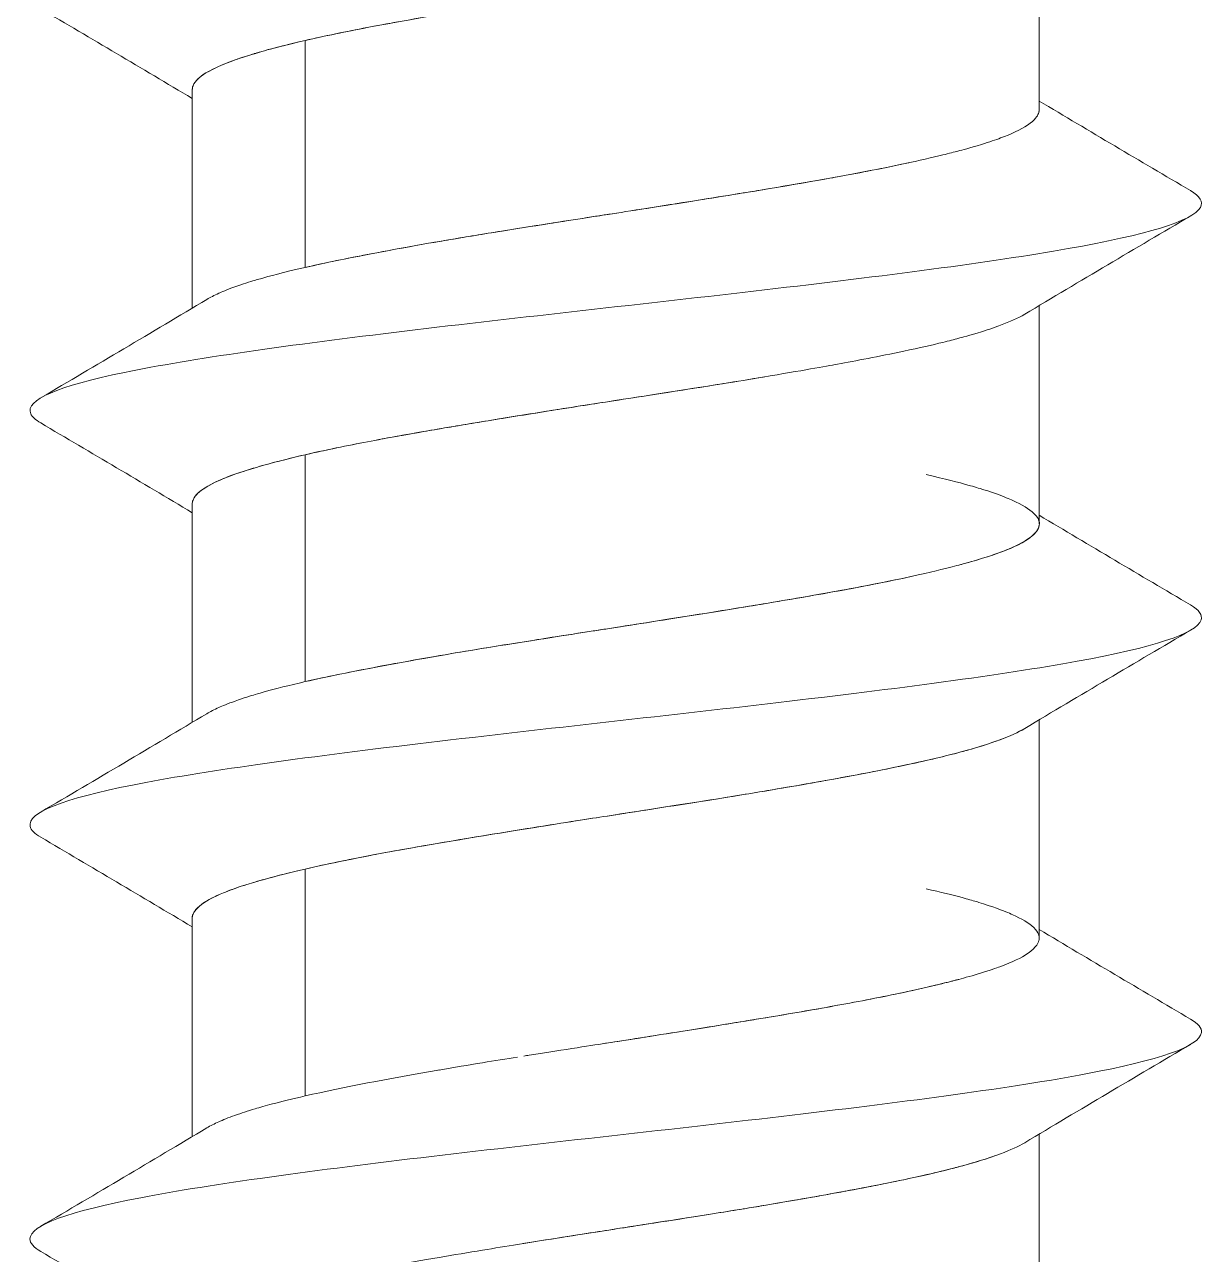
# Model space of a CAD drawing. Header units: inches. Extents: x -456 to 658, y -232 to 0.
# Drawn here: x -47.5521 to -47.1816, y -34.0487 to -33.6622 of the extents above; entities that cross this region are included whole.
import ezdxf

# ---------------------------------------------------------------- set-up
doc = ezdxf.new("R2010")
doc.units = ezdxf.units.IN
doc.header["$MEASUREMENT"] = 0

# ---------------------------------------------------------------- blocks, each defined once
blk = doc.blocks.new('ironridge flashfoot front view')
at = {"color": 0, "linetype": 'Continuous', "lineweight": 0}
for p, q in [((7331.09793, 2672.59007), (7331.09793, 2672.65865)), ((7330.86724, 2672.61178), (7330.86724, 2672.54047)), ((7330.86724, 2672.54047), (7330.86724, 2672.61178)), ((7330.83172, 2672.52767), (7330.83172, 2672.59626)), ((7331.09793, 2672.4599), (7331.09793, 2672.52848)), ((7330.86724, 2672.4816), (7330.86724, 2672.4103)), ((7330.86724, 2672.4103), (7330.86724, 2672.4816)), ((7330.83172, 2672.3975), (7330.83172, 2672.46609)), ((7331.09793, 2672.32973), (7331.09793, 2672.39831)), ((7330.86724, 2672.35142), (7330.86724, 2672.28013)), ((7330.86724, 2672.28013), (7330.86724, 2672.35142)), ((7330.83172, 2672.26733), (7330.83172, 2672.33592)), ((7331.09793, 2672.19956), (7331.09793, 2672.26814))]:
    blk.add_line(p, q, dxfattribs=at)
for points, knots in [([(7331.08886, 2672.65368), (7331.08784, 2672.65324), (7331.08679, 2672.65283), (7331.08577, 2672.65245), (7331.08465, 2672.65203), (7331.08126, 2672.65067), (7331.07265, 2672.64837), (7331.0705, 2672.6478), (7331.06814, 2672.6472), (7331.06555, 2672.64658), (7331.06247, 2672.64585), (7331.05906, 2672.64509), (7331.05531, 2672.6443), (7331.0465, 2672.64244), (7331.03915, 2672.64109), (7331.03457, 2672.64026), (7331.02937, 2672.63931), (7331.02172, 2672.63795), (7331.01109, 2672.63617), (7331.00556, 2672.63524), (7331.00033, 2672.63439), (7330.99549, 2672.63362), (7330.99207, 2672.63307), (7330.98884, 2672.63256), (7330.98583, 2672.63209), (7330.98128, 2672.63138), (7330.97694, 2672.6307), (7330.97284, 2672.63007), (7330.96906, 2672.62948), (7330.96472, 2672.62881), (7330.95984, 2672.62805), (7330.95237, 2672.62689), (7330.94364, 2672.62553), (7330.93392, 2672.62396), (7330.92518, 2672.62256), (7330.91854, 2672.62145), (7330.9138, 2672.62065), (7330.91206, 2672.62036), (7330.91058, 2672.62011), (7330.90933, 2672.61989), (7330.9068, 2672.61946), (7330.90283, 2672.61878), (7330.89768, 2672.61786), (7330.89283, 2672.61699), (7330.88925, 2672.61632), (7330.88674, 2672.61584), (7330.88001, 2672.61455), (7330.87341, 2672.6132), (7330.86724, 2672.61178)], [0.3535001, 0.3535001, 0.3535001, 0.3535001, 0.375, 0.375, 0.375, 0.4375, 0.4375, 0.4375, 0.4660291, 0.4660291, 0.4660291, 0.5, 0.5, 0.5, 0.5625, 0.5625, 0.5625, 0.625, 0.625, 0.625, 0.661616, 0.661616, 0.661616, 0.6875, 0.6875, 0.6875, 0.71875, 0.71875, 0.71875, 0.75, 0.75, 0.75, 0.8125, 0.8125, 0.8125, 0.8582156, 0.8582156, 0.8582156, 0.875, 0.875, 0.875, 0.90625, 0.90625, 0.90625, 0.9375, 0.9375, 0.9375, 1, 1, 1, 1]), ([(7330.98546, 2672.63203), (7330.98537, 2672.63202), (7330.98528, 2672.632), (7330.98519, 2672.63199), (7330.97724, 2672.63074), (7330.96853, 2672.6294), (7330.96131, 2672.62828), (7330.9541, 2672.62717), (7330.94532, 2672.6258), (7330.93359, 2672.62391), (7330.92187, 2672.62202), (7330.91382, 2672.62066), (7330.90763, 2672.6196), (7330.90144, 2672.61854), (7330.89386, 2672.61719), (7330.88779, 2672.61604), (7330.88171, 2672.61489), (7330.87488, 2672.61353), (7330.86724, 2672.61178)], [0.6867826, 0.6867826, 0.6867826, 0.6867826, 0.6875, 0.6875, 0.6875, 0.75, 0.75, 0.75, 0.8125, 0.8125, 0.8125, 0.875, 0.875, 0.875, 0.9375, 0.9375, 0.9375, 1, 1, 1, 1]), ([(7330.86724, 2672.61178), (7330.85606, 2672.6092), (7330.85196, 2672.60784), (7330.85114, 2672.60759), (7330.85032, 2672.60735), (7330.84561, 2672.60599), (7330.84109, 2672.6041), (7330.83658, 2672.6022), (7330.83467, 2672.60085), (7330.83335, 2672.59953), (7330.83221, 2672.59838), (7330.83175, 2672.5972), (7330.83172, 2672.59627)], [0, 0, 0, 0, 0.0625, 0.0625, 0.0625, 0.125, 0.125, 0.125, 0.1875, 0.1875, 0.1875, 0.241984, 0.241984, 0.241984, 0.241984]), ([(7330.86724, 2672.61178), (7330.85649, 2672.6093), (7330.8523, 2672.60794), (7330.85146, 2672.60768), (7330.85098, 2672.60754), (7330.84926, 2672.60705), (7330.8467, 2672.60619), (7330.84478, 2672.60554), (7330.84239, 2672.60469), (7330.84002, 2672.60363), (7330.83687, 2672.60223), (7330.83472, 2672.60088), (7330.8334, 2672.59958), (7330.83291, 2672.5991), (7330.83231, 2672.59841), (7330.83197, 2672.59753), (7330.83178, 2672.59704), (7330.83172, 2672.59662), (7330.83172, 2672.59626)], [0, 0, 0, 0, 0.0624538, 0.0624538, 0.0624538, 0.0980848, 0.0980848, 0.0980848, 0.125, 0.125, 0.125, 0.1875, 0.1875, 0.1875, 0.21875, 0.21875, 0.21875, 0.2351968, 0.2351968, 0.2351968, 0.2351968]), ([(7330.86724, 2672.54047), (7330.87378, 2672.54195), (7330.88044, 2672.5433), (7330.88673, 2672.54452), (7330.88967, 2672.54508), (7330.8933, 2672.54577), (7330.89773, 2672.54657), (7330.90401, 2672.54771), (7330.90799, 2672.54839), (7330.90929, 2672.54861), (7330.91151, 2672.549), (7330.91402, 2672.54942), (7330.91683, 2672.54989), (7330.92165, 2672.55069), (7330.92735, 2672.55162), (7330.93398, 2672.55268), (7330.94443, 2672.55434), (7330.95315, 2672.55568), (7330.95979, 2672.55672), (7330.96411, 2672.55739), (7330.97293, 2672.55876), (7330.9859, 2672.56082), (7330.99019, 2672.5615), (7330.99445, 2672.56218), (7330.99866, 2672.56286), (7331.00286, 2672.56353), (7331.00699, 2672.56421), (7331.01106, 2672.56488), (7331.0234, 2672.56691), (7331.03092, 2672.56826), (7331.03458, 2672.56893), (7331.04025, 2672.56997), (7331.04745, 2672.57133), (7331.05532, 2672.57301), (7331.06034, 2672.57408), (7331.06438, 2672.57502), (7331.06766, 2672.57582), (7331.06956, 2672.57629), (7331.07121, 2672.57671), (7331.07264, 2672.57709), (7331.07349, 2672.57732), (7331.0761, 2672.57799), (7331.07975, 2672.57911), (7331.08234, 2672.5799), (7331.0843, 2672.58058), (7331.08581, 2672.58114), (7331.08905, 2672.58234), (7331.09207, 2672.5837), (7331.0943, 2672.58521), (7331.09672, 2672.58684), (7331.09738, 2672.58804), (7331.09768, 2672.58879), (7331.09776, 2672.58899), (7331.0978, 2672.58917), (7331.09784, 2672.58931), (7331.09789, 2672.58952), (7331.09793, 2672.58978), (7331.09793, 2672.59007)], [0, 0, 0, 0, 0.0625, 0.0625, 0.0625, 0.09375, 0.09375, 0.09375, 0.125, 0.125, 0.125, 0.1480318, 0.1480318, 0.1480318, 0.1875, 0.1875, 0.1875, 0.25, 0.25, 0.25, 0.3125, 0.3125, 0.3125, 0.3437814, 0.3437814, 0.3437814, 0.375, 0.375, 0.375, 0.4375, 0.4375, 0.4375, 0.5, 0.5, 0.5, 0.5395375, 0.5395375, 0.5395375, 0.5625, 0.5625, 0.5625, 0.59375, 0.59375, 0.59375, 0.625, 0.625, 0.625, 0.6875, 0.6875, 0.6875, 0.7366515, 0.7366515, 0.7366515, 0.75, 0.75, 0.75, 0.7641892, 0.7641892, 0.7641892, 0.7641892]), ([(7331.09788, 2672.58951), (7331.09789, 2672.58956), (7331.0979, 2672.58962), (7331.09791, 2672.58967), (7331.09792, 2672.5898), (7331.09793, 2672.58993), (7331.09793, 2672.59007)], [0.74662315, 0.74662315, 0.74662315, 0.74662315, 0.75, 0.75, 0.75, 0.75818144, 0.75818144, 0.75818144, 0.75818144]), ([(7330.86724, 2672.54047), (7330.8744, 2672.54209), (7330.88747, 2672.54481), (7330.90598, 2672.54804), (7330.91523, 2672.54965), (7330.92348, 2672.55101), (7330.93409, 2672.55269), (7330.9447, 2672.55438), (7330.95342, 2672.55573), (7330.95899, 2672.5566), (7330.96457, 2672.55746), (7330.97335, 2672.55883), (7330.98391, 2672.5605), (7330.99446, 2672.56217), (7331.0029, 2672.56353), (7331.012, 2672.56503), (7331.03014, 2672.56803), (7331.04488, 2672.57074), (7331.05699, 2672.57337)], [0, 0, 0, 0, 0.125, 0.125, 0.125, 0.1875, 0.1875, 0.1875, 0.25, 0.25, 0.25, 0.3125, 0.3125, 0.3125, 0.375, 0.375, 0.375, 0.499716, 0.499716, 0.499716, 0.499716]), ([(7330.78408, 2672.49159), (7330.78243, 2672.49256), (7330.78137, 2672.49353), (7330.77903, 2672.49883), (7330.7895, 2672.50315), (7330.83135, 2672.5118), (7330.86261, 2672.51612), (7330.93427, 2672.52476), (7330.97448, 2672.52908), (7331.04877, 2672.53773), (7331.08268, 2672.54205), (7331.13146, 2672.55069), (7331.14621, 2672.55502), (7331.14955, 2672.56109), (7331.14849, 2672.56284), (7331.14551, 2672.56459)], [0.77738224, 0.77738224, 0.77738224, 0.77738224, 0.77822818, 0.77822818, 0.78198703, 0.78198703, 0.78574587, 0.78574587, 0.78950472, 0.78950472, 0.79326356, 0.79326356, 0.79702241, 0.79702241, 0.79854559, 0.79854559, 0.79854559, 0.79854559]), ([(7331.14551, 2672.56459), (7331.14849, 2672.56284), (7331.14955, 2672.56109), (7331.14621, 2672.55502), (7331.13146, 2672.55069), (7331.08268, 2672.54205), (7331.04877, 2672.53773), (7330.97448, 2672.52908), (7330.93427, 2672.52476), (7330.86261, 2672.51612), (7330.83135, 2672.5118), (7330.7895, 2672.50315), (7330.77903, 2672.49883), (7330.78137, 2672.49353), (7330.78243, 2672.49256), (7330.78408, 2672.49159)], [-0.79854559, -0.79854559, -0.79854559, -0.79854559, -0.79702241, -0.79702241, -0.79326356, -0.79326356, -0.78950472, -0.78950472, -0.78574587, -0.78574587, -0.78198703, -0.78198703, -0.77822818, -0.77822818, -0.77738224, -0.77738224, -0.77738224, -0.77738224]), ([(7330.83631, 2672.53041), (7330.83738, 2672.53105), (7330.83862, 2672.53169), (7330.84003, 2672.53233), (7330.84092, 2672.53273), (7330.84247, 2672.53341), (7330.84516, 2672.53437), (7330.84762, 2672.53525), (7330.84982, 2672.53593), (7330.85142, 2672.53641), (7330.85189, 2672.53655), (7330.85248, 2672.53672), (7330.8532, 2672.53693), (7330.85583, 2672.53768), (7330.86016, 2672.53886), (7330.86724, 2672.54047)], [0.8455287, 0.8455287, 0.8455287, 0.8455287, 0.875, 0.875, 0.875, 0.90625, 0.90625, 0.90625, 0.9375, 0.9375, 0.9375, 0.9509395, 0.9509395, 0.9509395, 1, 1, 1, 1]), ([(7331.0934, 2672.52577), (7331.09129, 2672.52451), (7331.08864, 2672.52335), (7331.08582, 2672.5223), (7331.08432, 2672.52173), (7331.08237, 2672.52105), (7331.07981, 2672.52025), (7331.0761, 2672.5191), (7331.07346, 2672.51841), (7331.07264, 2672.51819), (7331.07121, 2672.51781), (7331.06956, 2672.51739), (7331.06766, 2672.51692), (7331.06439, 2672.51612), (7331.06037, 2672.5152), (7331.0554, 2672.51415), (7331.04748, 2672.51248), (7331.04024, 2672.51112), (7331.03457, 2672.51009), (7331.03086, 2672.50941), (7331.02338, 2672.50805), (7331.01117, 2672.50601), (7331.00707, 2672.50532), (7331.00289, 2672.50464), (7330.99866, 2672.50396), (7330.99445, 2672.50328), (7330.99019, 2672.5026), (7330.98591, 2672.50193), (7330.97295, 2672.4999), (7330.96415, 2672.49855), (7330.95984, 2672.49788), (7330.95319, 2672.49685), (7330.94448, 2672.49549), (7330.93404, 2672.49381), (7330.92738, 2672.49273), (7330.92166, 2672.49179), (7330.91683, 2672.49099), (7330.91403, 2672.49052), (7330.91152, 2672.4901), (7330.9093, 2672.48972), (7330.908, 2672.4895), (7330.90401, 2672.48882), (7330.89775, 2672.4877), (7330.89335, 2672.48692), (7330.88975, 2672.48625), (7330.88683, 2672.48569), (7330.88051, 2672.48448), (7330.87381, 2672.48311), (7330.86724, 2672.4816)], [0.3206754, 0.3206754, 0.3206754, 0.3206754, 0.375, 0.375, 0.375, 0.40625, 0.40625, 0.40625, 0.4375, 0.4375, 0.4375, 0.4605141, 0.4605141, 0.4605141, 0.5, 0.5, 0.5, 0.5625, 0.5625, 0.5625, 0.625, 0.625, 0.625, 0.6563267, 0.6563267, 0.6563267, 0.6875, 0.6875, 0.6875, 0.75, 0.75, 0.75, 0.8125, 0.8125, 0.8125, 0.8520119, 0.8520119, 0.8520119, 0.875, 0.875, 0.875, 0.90625, 0.90625, 0.90625, 0.9375, 0.9375, 0.9375, 1, 1, 1, 1]), ([(7331.01145, 2672.50605), (7331.00292, 2672.50462), (7330.9945, 2672.50327), (7330.98347, 2672.50155), (7330.97237, 2672.49982), (7330.9636, 2672.49847), (7330.95827, 2672.49764), (7330.95295, 2672.49681), (7330.94423, 2672.49545), (7330.93387, 2672.49378), (7330.9235, 2672.49211), (7330.91531, 2672.49075), (7330.90837, 2672.48956), (7330.90144, 2672.48837), (7330.89392, 2672.48703), (7330.88795, 2672.4859), (7330.88198, 2672.48477), (7330.87508, 2672.48341), (7330.86724, 2672.4816)], [0.6254165, 0.6254165, 0.6254165, 0.6254165, 0.6875, 0.6875, 0.6875, 0.75, 0.75, 0.75, 0.8125, 0.8125, 0.8125, 0.875, 0.875, 0.875, 0.9375, 0.9375, 0.9375, 1, 1, 1, 1]), ([(7330.86724, 2672.4816), (7330.8581, 2672.47949), (7330.85347, 2672.47813), (7330.85025, 2672.47715), (7330.84703, 2672.47617), (7330.84314, 2672.47482), (7330.84047, 2672.47366), (7330.83779, 2672.4725), (7330.83526, 2672.47114), (7330.8336, 2672.46959), (7330.8321, 2672.46819), (7330.83173, 2672.46694), (7330.83172, 2672.46609)], [0, 0, 0, 0, 0.0625, 0.0625, 0.0625, 0.125, 0.125, 0.125, 0.1875, 0.1875, 0.1875, 0.2439605, 0.2439605, 0.2439605, 0.2439605]), ([(7330.86724, 2672.4816), (7330.86013, 2672.47996), (7330.85581, 2672.47877), (7330.8532, 2672.47802), (7330.85251, 2672.47782), (7330.85194, 2672.47766), (7330.85149, 2672.47752), (7330.84987, 2672.47704), (7330.84765, 2672.47636), (7330.84516, 2672.47549), (7330.84248, 2672.47454), (7330.84093, 2672.47387), (7330.84004, 2672.47347), (7330.83705, 2672.47214), (7330.8348, 2672.47078), (7330.8334, 2672.4694), (7330.83316, 2672.46917), (7330.83241, 2672.46849), (7330.83197, 2672.46735), (7330.83178, 2672.46688), (7330.83172, 2672.46646), (7330.83172, 2672.46609)], [0, 0, 0, 0, 0.0493993, 0.0493993, 0.0493993, 0.0625, 0.0625, 0.0625, 0.09375, 0.09375, 0.09375, 0.125, 0.125, 0.125, 0.1875, 0.1875, 0.1875, 0.21875, 0.21875, 0.21875, 0.2362038, 0.2362038, 0.2362038, 0.2362038]), ([(7330.86724, 2672.4103), (7330.87427, 2672.41189), (7330.88104, 2672.41325), (7330.88679, 2672.41435), (7330.88895, 2672.41477), (7330.89592, 2672.41613), (7330.90935, 2672.41845), (7330.91267, 2672.41902), (7330.91619, 2672.41961), (7330.9199, 2672.42023), (7330.92431, 2672.42096), (7330.929, 2672.42172), (7330.93396, 2672.4225), (7330.94572, 2672.42437), (7330.95451, 2672.42573), (7330.95988, 2672.42656), (7330.96597, 2672.42751), (7330.97471, 2672.42887), (7330.98584, 2672.43063), (7330.9917, 2672.43156), (7330.99702, 2672.43242), (7331.00181, 2672.43319), (7331.00518, 2672.43374), (7331.00828, 2672.43425), (7331.01113, 2672.43472), (7331.01544, 2672.43543), (7331.01942, 2672.4361), (7331.02309, 2672.43673), (7331.02653, 2672.43732), (7331.03039, 2672.438), (7331.03456, 2672.43876), (7331.04092, 2672.43992), (7331.04804, 2672.44128), (7331.05534, 2672.44284), (7331.06195, 2672.44425), (7331.06653, 2672.44536), (7331.0697, 2672.44616), (7331.07087, 2672.44646), (7331.07185, 2672.44671), (7331.07266, 2672.44693), (7331.07429, 2672.44736), (7331.0768, 2672.44803), (7331.07978, 2672.44895), (7331.08261, 2672.44981), (7331.0845, 2672.45048), (7331.08578, 2672.45096), (7331.08927, 2672.45225), (7331.0922, 2672.45361), (7331.09431, 2672.45504), (7331.09797, 2672.45751), (7331.09777, 2672.45887), (7331.09783, 2672.45912), (7331.0979, 2672.45937), (7331.09876, 2672.46072), (7331.09626, 2672.46317), (7331.09482, 2672.46458), (7331.09253, 2672.46593), (7331.08963, 2672.46723), (7331.08856, 2672.46771), (7331.08696, 2672.4684), (7331.08448, 2672.46928), (7331.0819, 2672.47021), (7331.07968, 2672.47089), (7331.07822, 2672.47132), (7331.0775, 2672.47154), (7331.07662, 2672.4718), (7331.07555, 2672.47209), (7331.07269, 2672.47289), (7331.06853, 2672.47399), (7331.06241, 2672.47538)], [0, 0, 0, 0, 0.0625, 0.0625, 0.0625, 0.125, 0.125, 0.125, 0.153524, 0.153524, 0.153524, 0.1875, 0.1875, 0.1875, 0.25, 0.25, 0.25, 0.3125, 0.3125, 0.3125, 0.349179, 0.349179, 0.349179, 0.375, 0.375, 0.375, 0.40625, 0.40625, 0.40625, 0.4375, 0.4375, 0.4375, 0.5, 0.5, 0.5, 0.54562, 0.54562, 0.54562, 0.5625, 0.5625, 0.5625, 0.59375, 0.59375, 0.59375, 0.625, 0.625, 0.625, 0.6875, 0.6875, 0.6875, 0.75, 0.75, 0.75, 0.8125, 0.8125, 0.8125, 0.875, 0.875, 0.875, 0.90625, 0.90625, 0.90625, 0.9375, 0.9375, 0.9375, 0.95444, 0.95444, 0.95444, 1, 1, 1, 1]), ([(7331.07327, 2672.44709), (7331.07343, 2672.44713), (7331.07358, 2672.44717), (7331.07374, 2672.44721), (7331.07766, 2672.44827), (7331.08209, 2672.44962), (7331.08526, 2672.45077), (7331.08843, 2672.45192), (7331.09194, 2672.45328), (7331.09488, 2672.45544), (7331.09783, 2672.45761), (7331.0978, 2672.45897), (7331.09786, 2672.45922), (7331.09786, 2672.45922), (7331.09786, 2672.45922), (7331.09786, 2672.45922)], [0.5600455, 0.5600455, 0.5600455, 0.5600455, 0.5625, 0.5625, 0.5625, 0.625, 0.625, 0.625, 0.6875, 0.6875, 0.6875, 0.75, 0.75, 0.75, 0.7506372, 0.7506372, 0.7506372, 0.7506372]), ([(7330.86724, 2672.4103), (7330.87699, 2672.41251), (7330.89078, 2672.41523), (7330.90796, 2672.41821), (7330.91655, 2672.4197), (7330.92478, 2672.42105), (7330.93546, 2672.42274), (7330.94614, 2672.42444), (7330.95491, 2672.42579), (7330.96058, 2672.42667), (7330.96625, 2672.42755), (7330.97498, 2672.42891), (7330.98539, 2672.43056), (7330.9958, 2672.43222), (7331.00429, 2672.43358), (7331.01394, 2672.43518), (7331.0326, 2672.43829), (7331.04659, 2672.44092), (7331.05754, 2672.44331)], [0, 0, 0, 0, 0.125, 0.125, 0.125, 0.1875, 0.1875, 0.1875, 0.25, 0.25, 0.25, 0.3125, 0.3125, 0.3125, 0.375, 0.375, 0.375, 0.4957781, 0.4957781, 0.4957781, 0.4957781]), ([(7330.78409, 2672.36142), (7330.78215, 2672.36256), (7330.78102, 2672.3637), (7330.7798, 2672.36917), (7330.79122, 2672.37349), (7330.83464, 2672.38213), (7330.86652, 2672.38645), (7330.93883, 2672.3951), (7330.97908, 2672.39942), (7331.05288, 2672.40806), (7331.08624, 2672.41239), (7331.13355, 2672.42103), (7331.14737, 2672.42535), (7331.14934, 2672.43126), (7331.14821, 2672.43283), (7331.14553, 2672.43441)], [0.73964602, 0.73964602, 0.73964602, 0.73964602, 0.74063974, 0.74063974, 0.74439858, 0.74439858, 0.74815743, 0.74815743, 0.75191627, 0.75191627, 0.75567512, 0.75567512, 0.75943396, 0.75943396, 0.76080787, 0.76080787, 0.76080787, 0.76080787]), ([(7331.14553, 2672.43441), (7331.14821, 2672.43283), (7331.14934, 2672.43126), (7331.14737, 2672.42535), (7331.13355, 2672.42103), (7331.08624, 2672.41239), (7331.05288, 2672.40806), (7330.97908, 2672.39942), (7330.93883, 2672.3951), (7330.86652, 2672.38645), (7330.83464, 2672.38213), (7330.79122, 2672.37349), (7330.7798, 2672.36917), (7330.78102, 2672.3637), (7330.78215, 2672.36256), (7330.78409, 2672.36142)], [-0.76080787, -0.76080787, -0.76080787, -0.76080787, -0.75943396, -0.75943396, -0.75567512, -0.75567512, -0.75191627, -0.75191627, -0.74815743, -0.74815743, -0.74439858, -0.74439858, -0.74063974, -0.74063974, -0.73964602, -0.73964602, -0.73964602, -0.73964602]), ([(7330.83629, 2672.40023), (7330.83739, 2672.40089), (7330.83865, 2672.40153), (7330.84003, 2672.40215), (7330.84121, 2672.40268), (7330.84285, 2672.40336), (7330.84519, 2672.4042), (7330.84798, 2672.4052), (7330.85026, 2672.40588), (7330.85148, 2672.40625), (7330.85247, 2672.40654), (7330.85363, 2672.40688), (7330.85502, 2672.40726), (7330.85797, 2672.40807), (7330.86191, 2672.40909), (7330.86724, 2672.4103)], [0.8443976, 0.8443976, 0.8443976, 0.8443976, 0.875, 0.875, 0.875, 0.90625, 0.90625, 0.90625, 0.9375, 0.9375, 0.9375, 0.9574493, 0.9574493, 0.9574493, 1, 1, 1, 1]), ([(7331.09339, 2672.3956), (7331.09115, 2672.39422), (7331.08853, 2672.39313), (7331.08567, 2672.39207), (7331.08214, 2672.39075), (7331.07763, 2672.38939), (7331.0741, 2672.38841), (7331.07056, 2672.38744), (7331.06511, 2672.38609), (7331.05891, 2672.38473), (7331.04652, 2672.38203), (7331.03186, 2672.37931), (7331.01347, 2672.37622), (7331.00428, 2672.37467), (7330.99585, 2672.37332), (7330.9851, 2672.37164), (7330.97436, 2672.36996), (7330.96558, 2672.36861), (7330.95984, 2672.36771), (7330.9541, 2672.36682), (7330.94537, 2672.36545), (7330.93511, 2672.3638), (7330.92484, 2672.36215), (7330.91658, 2672.3608), (7330.90754, 2672.35925), (7330.88945, 2672.35615), (7330.87598, 2672.35344), (7330.86724, 2672.35142)], [0.3245141, 0.3245141, 0.3245141, 0.3245141, 0.375, 0.375, 0.375, 0.4375, 0.4375, 0.4375, 0.5, 0.5, 0.5, 0.625, 0.625, 0.625, 0.6875, 0.6875, 0.6875, 0.75, 0.75, 0.75, 0.8125, 0.8125, 0.8125, 0.875, 0.875, 0.875, 1, 1, 1, 1]), ([(7331.09339, 2672.3956), (7331.09138, 2672.3944), (7331.08879, 2672.39324), (7331.08579, 2672.39211), (7331.08451, 2672.39163), (7331.0826, 2672.39095), (7331.07975, 2672.39006), (7331.07678, 2672.38914), (7331.07428, 2672.38846), (7331.07264, 2672.38802), (7331.07184, 2672.38781), (7331.07087, 2672.38755), (7331.0697, 2672.38726), (7331.06653, 2672.38646), (7331.06194, 2672.38536), (7331.0553, 2672.38396), (7331.04803, 2672.38243), (7331.04093, 2672.38108), (7331.03458, 2672.37991), (7331.03136, 2672.37933), (7331.02755, 2672.37864), (7331.02309, 2672.37786), (7331.01914, 2672.37718), (7331.01512, 2672.37649), (7331.01105, 2672.37581), (7331.00835, 2672.37536), (7331.00527, 2672.37485), (7331.00181, 2672.37429), (7330.99719, 2672.37354), (7330.99189, 2672.3727), (7330.98588, 2672.37176), (7330.97468, 2672.37001), (7330.9659, 2672.36866), (7330.95979, 2672.3677), (7330.95445, 2672.36687), (7330.94568, 2672.36551), (7330.93393, 2672.36362), (7330.92899, 2672.36282), (7330.92431, 2672.36206), (7330.9199, 2672.36133), (7330.91617, 2672.36071), (7330.91264, 2672.36012), (7330.9093, 2672.35955), (7330.89593, 2672.35727), (7330.88894, 2672.35592), (7330.88671, 2672.35549), (7330.88099, 2672.35439), (7330.87424, 2672.35304), (7330.86724, 2672.35142)], [0.3210421, 0.3210421, 0.3210421, 0.3210421, 0.375, 0.375, 0.375, 0.40625, 0.40625, 0.40625, 0.4375, 0.4375, 0.4375, 0.4543296, 0.4543296, 0.4543296, 0.5, 0.5, 0.5, 0.5625, 0.5625, 0.5625, 0.59375, 0.59375, 0.59375, 0.625, 0.625, 0.625, 0.651797, 0.651797, 0.651797, 0.6875, 0.6875, 0.6875, 0.75, 0.75, 0.75, 0.8125, 0.8125, 0.8125, 0.8464032, 0.8464032, 0.8464032, 0.875, 0.875, 0.875, 0.9375, 0.9375, 0.9375, 1, 1, 1, 1]), ([(7330.86724, 2672.35142), (7330.85935, 2672.34961), (7330.85443, 2672.34824), (7330.85069, 2672.34711), (7330.84694, 2672.34599), (7330.84312, 2672.34464), (7330.84049, 2672.3435), (7330.83785, 2672.34236), (7330.83504, 2672.341), (7330.83314, 2672.33896), (7330.83187, 2672.3376), (7330.83167, 2672.33654), (7330.83172, 2672.33592)], [0, 0, 0, 0, 0.0625, 0.0625, 0.0625, 0.125, 0.125, 0.125, 0.1875, 0.1875, 0.1875, 0.2292697, 0.2292697, 0.2292697, 0.2292697]), ([(7330.86724, 2672.35142), (7330.86192, 2672.3502), (7330.85798, 2672.34918), (7330.85502, 2672.34836), (7330.85361, 2672.34797), (7330.85242, 2672.34763), (7330.85142, 2672.34733), (7330.85021, 2672.34697), (7330.84795, 2672.3463), (7330.84516, 2672.34532), (7330.84284, 2672.3445), (7330.84121, 2672.34383), (7330.84003, 2672.3433), (7330.83722, 2672.34205), (7330.83487, 2672.34069), (7330.83339, 2672.33922), (7330.83189, 2672.33773), (7330.83168, 2672.33663), (7330.83172, 2672.33592)], [0, 0, 0, 0, 0.0423512, 0.0423512, 0.0423512, 0.0625, 0.0625, 0.0625, 0.09375, 0.09375, 0.09375, 0.125, 0.125, 0.125, 0.1875, 0.1875, 0.1875, 0.2289775, 0.2289775, 0.2289775, 0.2289775]), ([(7330.96128, 2672.29661), (7330.96811, 2672.29767), (7330.97639, 2672.29896), (7330.98591, 2672.30047), (7330.99363, 2672.3017), (7330.99995, 2672.30272), (7331.00494, 2672.30353), (7331.00729, 2672.30392), (7331.00935, 2672.30426), (7331.01113, 2672.30455), (7331.01329, 2672.30491), (7331.0174, 2672.30558), (7331.02318, 2672.30658), (7331.02793, 2672.30739), (7331.03169, 2672.30806), (7331.03458, 2672.30859), (7331.04146, 2672.30984), (7331.04852, 2672.3112), (7331.05539, 2672.31267), (7331.0644, 2672.3146), (7331.06929, 2672.31587), (7331.07168, 2672.3165), (7331.07207, 2672.3166), (7331.07238, 2672.31668), (7331.07264, 2672.31675), (7331.07456, 2672.31726), (7331.07704, 2672.31794), (7331.07979, 2672.31878), (7331.08342, 2672.3199), (7331.08519, 2672.32057), (7331.08583, 2672.32081), (7331.0895, 2672.32217), (7331.09232, 2672.32352), (7331.09431, 2672.32486), (7331.0949, 2672.32526), (7331.09588, 2672.32595), (7331.09672, 2672.32692), (7331.09747, 2672.3278), (7331.09772, 2672.32848), (7331.09784, 2672.32896), (7331.09787, 2672.3291), (7331.0979, 2672.32927), (7331.09792, 2672.32946), (7331.09798, 2672.33021), (7331.09791, 2672.33139), (7331.09625, 2672.33301), (7331.09472, 2672.3345), (7331.09232, 2672.33585), (7331.08962, 2672.33707), (7331.08836, 2672.33763), (7331.08671, 2672.33831), (7331.08448, 2672.33911), (7331.08128, 2672.34025), (7331.07892, 2672.34094), (7331.07815, 2672.34117), (7331.07689, 2672.34155), (7331.07542, 2672.34197), (7331.07371, 2672.34243), (7331.07074, 2672.34323), (7331.06705, 2672.34416), (7331.06241, 2672.34521)], [0.2542405, 0.2542405, 0.2542405, 0.2542405, 0.3125, 0.3125, 0.3125, 0.3549395, 0.3549395, 0.3549395, 0.375, 0.375, 0.375, 0.40625, 0.40625, 0.40625, 0.4375, 0.4375, 0.4375, 0.5, 0.5, 0.5, 0.5538068, 0.5538068, 0.5538068, 0.5625, 0.5625, 0.5625, 0.59375, 0.59375, 0.59375, 0.625, 0.625, 0.625, 0.6875, 0.6875, 0.6875, 0.71875, 0.71875, 0.71875, 0.75, 0.75, 0.75, 0.7631382, 0.7631382, 0.7631382, 0.8125, 0.8125, 0.8125, 0.875, 0.875, 0.875, 0.90625, 0.90625, 0.90625, 0.9375, 0.9375, 0.9375, 0.9603848, 0.9603848, 0.9603848, 1, 1, 1, 1]), ([(7330.93592, 2672.29265), (7330.93648, 2672.29274), (7330.93705, 2672.29283), (7330.93762, 2672.29292), (7330.94915, 2672.29474), (7330.9579, 2672.29608), (7330.96252, 2672.2968), (7330.96714, 2672.29752), (7330.97592, 2672.29888), (7330.98662, 2672.30058), (7330.99732, 2672.30228), (7331.00567, 2672.30364), (7331.01247, 2672.30477), (7331.01926, 2672.3059), (7331.02712, 2672.30725), (7331.03345, 2672.30839), (7331.03979, 2672.30953), (7331.04715, 2672.31089), (7331.05658, 2672.31293), (7331.06586, 2672.31493), (7331.07086, 2672.31628), (7331.0718, 2672.31653)], [0.1843803, 0.1843803, 0.1843803, 0.1843803, 0.1875, 0.1875, 0.1875, 0.25, 0.25, 0.25, 0.3125, 0.3125, 0.3125, 0.375, 0.375, 0.375, 0.4375, 0.4375, 0.4375, 0.5, 0.5, 0.5, 0.5615234, 0.5615234, 0.5615234, 0.5615234]), ([(7330.7841, 2672.23124), (7330.78187, 2672.23255), (7330.78072, 2672.23387), (7330.78068, 2672.2395), (7330.79305, 2672.24382), (7330.83801, 2672.25247), (7330.87048, 2672.25679), (7330.94341, 2672.26543), (7330.98368, 2672.26976), (7331.05693, 2672.2784), (7331.08973, 2672.28272), (7331.13554, 2672.29137), (7331.14843, 2672.29569), (7331.14909, 2672.30142), (7331.14794, 2672.30283), (7331.14554, 2672.30424)], [0.70190928, 0.70190928, 0.70190928, 0.70190928, 0.7030513, 0.7030513, 0.70681014, 0.70681014, 0.71056899, 0.71056899, 0.71432783, 0.71432783, 0.71808667, 0.71808667, 0.72184552, 0.72184552, 0.72307048, 0.72307048, 0.72307048, 0.72307048]), ([(7331.14554, 2672.30424), (7331.14794, 2672.30283), (7331.14909, 2672.30142), (7331.14843, 2672.29569), (7331.13554, 2672.29137), (7331.08973, 2672.28272), (7331.05693, 2672.2784), (7330.98368, 2672.26976), (7330.94341, 2672.26543), (7330.87048, 2672.25679), (7330.83801, 2672.25247), (7330.79305, 2672.24382), (7330.78068, 2672.2395), (7330.78072, 2672.23387), (7330.78187, 2672.23255), (7330.7841, 2672.23124)], [-0.72307048, -0.72307048, -0.72307048, -0.72307048, -0.72184552, -0.72184552, -0.71808667, -0.71808667, -0.71432783, -0.71432783, -0.71056899, -0.71056899, -0.70681014, -0.70681014, -0.7030513, -0.7030513, -0.70190928, -0.70190928, -0.70190928, -0.70190928]), ([(7330.90922, 2672.28825), (7330.90924, 2672.28825), (7330.90927, 2672.28826), (7330.90929, 2672.28826), (7330.91393, 2672.28906), (7330.91851, 2672.28983), (7330.92298, 2672.29056), (7330.92674, 2672.29118), (7330.93042, 2672.29177), (7330.93399, 2672.29234)], [0.12486088, 0.12486088, 0.12486088, 0.12486088, 0.125, 0.125, 0.125, 0.15891057, 0.15891057, 0.15891057, 0.18740011, 0.18740011, 0.18740011, 0.18740011]), ([(7330.83628, 2672.27006), (7330.83743, 2672.27075), (7330.83872, 2672.27139), (7330.84004, 2672.27198), (7330.84135, 2672.27257), (7330.843, 2672.27324), (7330.84516, 2672.27402), (7330.84708, 2672.2747), (7330.84918, 2672.27539), (7330.85145, 2672.27607), (7330.85298, 2672.27652), (7330.85477, 2672.27703), (7330.8569, 2672.2776), (7330.85971, 2672.27835), (7330.86311, 2672.27919), (7330.86724, 2672.28013)], [0.8432461, 0.8432461, 0.8432461, 0.8432461, 0.875, 0.875, 0.875, 0.90625, 0.90625, 0.90625, 0.9375, 0.9375, 0.9375, 0.9643799, 0.9643799, 0.9643799, 1, 1, 1, 1]), ([(7331.09338, 2672.26542), (7331.09147, 2672.26428), (7331.08894, 2672.26312), (7331.08579, 2672.26194), (7331.08516, 2672.2617), (7331.08341, 2672.26102), (7331.0798, 2672.2599), (7331.07705, 2672.25904), (7331.07457, 2672.25836), (7331.07266, 2672.25785), (7331.0724, 2672.25778), (7331.07208, 2672.2577), (7331.07168, 2672.25759), (7331.06928, 2672.25697), (7331.06438, 2672.2557), (7331.05536, 2672.2538), (7331.0485, 2672.25235), (7331.04144, 2672.251), (7331.03455, 2672.24974), (7331.03166, 2672.24921), (7331.02789, 2672.24853), (7331.02312, 2672.24769), (7331.0174, 2672.2467), (7331.01333, 2672.24602), (7331.01117, 2672.24566), (7331.00938, 2672.24536), (7331.00731, 2672.24501), (7331.00494, 2672.24463), (7330.99994, 2672.24381), (7330.9936, 2672.2428), (7330.98586, 2672.24159), (7330.9757, 2672.24), (7330.96697, 2672.23865), (7330.95989, 2672.23755), (7330.95715, 2672.23712), (7330.9483, 2672.23575), (7330.934, 2672.23345), (7330.93042, 2672.23287), (7330.92674, 2672.23228), (7330.92298, 2672.23166), (7330.91853, 2672.23093), (7330.91396, 2672.23017), (7330.90934, 2672.22939), (7330.89838, 2672.22752), (7330.89115, 2672.22617), (7330.88682, 2672.22534), (7330.88186, 2672.22439), (7330.87495, 2672.22303), (7330.86724, 2672.22125)], [0.3217171, 0.3217171, 0.3217171, 0.3217171, 0.375, 0.375, 0.375, 0.40625, 0.40625, 0.40625, 0.4375, 0.4375, 0.4375, 0.4463322, 0.4463322, 0.4463322, 0.5, 0.5, 0.5, 0.5625, 0.5625, 0.5625, 0.59375, 0.59375, 0.59375, 0.625, 0.625, 0.625, 0.6451264, 0.6451264, 0.6451264, 0.6875, 0.6875, 0.6875, 0.75, 0.75, 0.75, 0.8125, 0.8125, 0.8125, 0.8410873, 0.8410873, 0.8410873, 0.875, 0.875, 0.875, 0.9375, 0.9375, 0.9375, 1, 1, 1, 1]), ([(7331.08575, 2672.26192), (7331.08183, 2672.26045), (7331.07748, 2672.25917), (7331.07455, 2672.25837), (7331.07149, 2672.25752), (7331.06637, 2672.25617), (7331.05745, 2672.25425), (7331.04852, 2672.25232), (7331.04128, 2672.25097), (7331.03421, 2672.24967), (7331.02714, 2672.24838), (7331.01927, 2672.24702), (7331.01315, 2672.24599), (7331.00703, 2672.24496), (7330.99871, 2672.2436), (7330.98709, 2672.24178), (7330.97548, 2672.23996), (7330.96673, 2672.23861), (7330.96161, 2672.23782), (7330.95649, 2672.23702), (7330.94773, 2672.23565), (7330.93695, 2672.23392), (7330.9365, 2672.23385), (7330.93606, 2672.23378), (7330.93562, 2672.23371)], [0.37782, 0.37782, 0.37782, 0.37782, 0.4375, 0.4375, 0.4375, 0.5, 0.5, 0.5, 0.5625, 0.5625, 0.5625, 0.625, 0.625, 0.625, 0.6875, 0.6875, 0.6875, 0.75, 0.75, 0.75, 0.8125, 0.8125, 0.8125, 0.8150834, 0.8150834, 0.8150834, 0.8150834])]:
    blk.add_open_spline(points, degree=3, knots=knots, dxfattribs=at)
for points in [[(7330.83172, 2672.59356), (7330.81587, 2672.60302), (7330.79998, 2672.6124), (7330.78407, 2672.62176)], [(7331.09793, 2672.59276), (7331.11376, 2672.58331), (7331.12962, 2672.57394), (7331.14551, 2672.56459)], [(7331.14558, 2672.55667), (7331.12815, 2672.54643), (7331.11075, 2672.53615), (7331.0934, 2672.52577)], [(7330.78413, 2672.4995), (7330.80156, 2672.50975), (7330.81896, 2672.52004), (7330.83631, 2672.53041)], [(7330.83172, 2672.4634), (7330.81588, 2672.47285), (7330.79999, 2672.48223), (7330.78408, 2672.49159)], [(7331.09793, 2672.46259), (7331.11376, 2672.45314), (7331.12964, 2672.44376), (7331.14553, 2672.43441)], [(7331.14557, 2672.4265), (7331.12814, 2672.41625), (7331.11074, 2672.40597), (7331.09339, 2672.3956)], [(7330.78412, 2672.36933), (7330.80154, 2672.37958), (7330.81895, 2672.38986), (7330.83629, 2672.40023)], [(7330.83629, 2672.40023), (7330.83629, 2672.40023), (7330.83629, 2672.40023), (7330.83629, 2672.40023)], [(7330.83172, 2672.33323), (7330.81588, 2672.34268), (7330.79999, 2672.35206), (7330.78409, 2672.36142)], [(7331.09793, 2672.33242), (7331.11377, 2672.32297), (7331.12965, 2672.31359), (7331.14554, 2672.30424)], [(7331.09789, 2672.32919), (7331.09792, 2672.32936), (7331.09795, 2672.32954), (7331.09793, 2672.32973)], [(7331.14556, 2672.29633), (7331.12813, 2672.28608), (7331.11073, 2672.2758), (7331.09338, 2672.26542)], [(7330.86724, 2672.28013), (7330.87907, 2672.28282), (7330.89338, 2672.28552), (7330.90958, 2672.28831)], [(7330.7841, 2672.23915), (7330.80153, 2672.2494), (7330.81893, 2672.25968), (7330.83628, 2672.27006)], [(7330.83628, 2672.27006), (7330.83628, 2672.27006), (7330.83628, 2672.27006), (7330.83628, 2672.27006)], [(7330.83172, 2672.20306), (7330.81588, 2672.21251), (7330.8, 2672.22189), (7330.7841, 2672.23124)]]:
    blk.add_open_spline(points, degree=3, dxfattribs=at)

msp = doc.modelspace()

# ---------------------------------------------------------------- block references
msp.add_blockref('ironridge flashfoot front view', (-7378.33111, -2706.27899))

doc.saveas('drawing.dxf')
